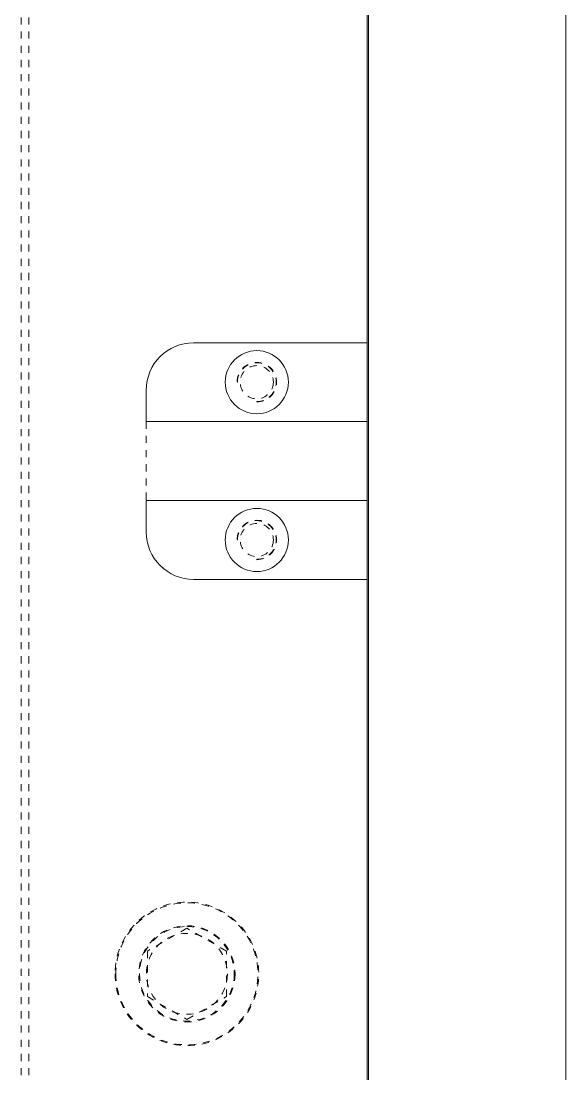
# Model space of a CAD drawing. Header units: millimetres. Extents: x 0 to 1189, y 0 to 841.
# Drawn here: x 660 to 729, y 158.3 to 291.8 of the extents above; entities that cross this region are included whole.
import ezdxf

# ---------------------------------------------------------------- set-up
doc = ezdxf.new("R2010")
doc.units = ezdxf.units.MM
doc.linetypes.add('_..__..__..__.._', pattern=[1.8, 0.9, -0.9])
doc.linetypes.add('________________', pattern=[0])

# ---------------------------------------------------------------- blocks, each defined once
blk = doc.blocks.new('D_FRAME_VIEW@1499')
at = {"color": 253, "linetype": '_..__..__..__.._', "lineweight": 9, "true_color": 0xbeb69e}
for p, q in [((660, 358.85), (660, 113.15)), ((661, 113.15), (661, 358.85)), ((687.35, 246), (687.4, 246)), ((689.85, 243.55), (689.85, 243.5)), ((675.85, 241), (675.85, 231)), ((687.35, 226), (687.4, 226)), ((689.85, 223.55), (689.85, 223.5)), ((681, 176.77), (676, 173.89)), ((686, 173.89), (681, 176.77)), ((676, 173.89), (676, 168.11)), ((686, 168.11), (686, 173.89)), ((687, 171), (686.99, 171.41)), ((676, 168.11), (681, 165.23)), ((681, 165.23), (686, 168.11))]:
    blk.add_line(p, q, dxfattribs=at)
at = {"color": 253, "linetype": '________________', "lineweight": 9, "true_color": 0xbeb69e}
for p, q in [((704, 359), (704, 113)), ((729, 359), (729, 113)), ((703.85, 338.85), (703.85, 251)), ((703.85, 251), (681.85, 251)), ((703.85, 251), (681.85, 251)), ((703.85, 241), (703.85, 251)), ((675.85, 245), (675.85, 241)), ((675.85, 245), (675.85, 241)), ((703.85, 241), (675.85, 241)), ((703.85, 241), (675.85, 241)), ((703.85, 241), (703.85, 231)), ((675.85, 231), (703.85, 231)), ((675.85, 231), (675.85, 227)), ((675.85, 231), (703.85, 231)), ((675.85, 231), (675.85, 227)), ((703.85, 221), (703.85, 231)), ((681.85, 221), (703.85, 221)), ((681.85, 221), (703.85, 221)), ((703.85, 221), (703.85, 133.15))]:
    blk.add_line(p, q, dxfattribs=at)
for centre in [(689.85, 246), (689.85, 246), (689.85, 226), (689.85, 226)]:
    blk.add_circle(centre, 4, dxfattribs=at)
at = {"color": 253, "linetype": '_..__..__..__.._', "lineweight": 9, "true_color": 0xbeb69e}
for centre, radius in [((689.85, 246), 2.1), ((689.85, 246), 2.1), ((689.85, 226), 2.1), ((689.85, 226), 2.1), ((681, 171), 6.1), ((681, 171), 5.13)]:
    blk.add_circle(centre, radius, dxfattribs=at)
at = {"color": 253, "linetype": '_..__..__..__.._', "lineweight": 9, "true_color": 0xbeb69e, "extrusion": (0, 0, -1)}
for radius in [9.1, 9]:
    blk.add_circle((-681, 171), radius, dxfattribs=at)
at = {"color": 253, "linetype": '________________', "lineweight": 9, "true_color": 0xbeb69e, "extrusion": (0, 0, -1)}
for centre, start, end in [((-681.85, 245), 0, 90), ((-681.85, 245), 0, 90), ((-681.85, 227), 270, 0), ((-681.85, 227), 270, 0)]:
    blk.add_arc(centre, 6, start, end, dxfattribs=at)
at = {"color": 253, "linetype": '_..__..__..__.._', "lineweight": 9, "true_color": 0xbeb69e}
for centre in [(689.85, 246), (689.85, 226)]:
    blk.add_arc(centre, 2.5, 270, 180, dxfattribs=at)
at = {"color": 253, "linetype": '_..__..__..__.._', "lineweight": 9, "true_color": 0xbeb69e, "extrusion": (0, 0, -1)}
for centre, radius, start, end in [((-689.85, 246), 2.45, 0, 270), ((-689.85, 226), 2.45, 0, 270), ((-681, 171), 6, 180, 90), ((-681, 171), 6, 90, 180)]:
    blk.add_arc(centre, radius, start, end, dxfattribs=at)

msp = doc.modelspace()

# ---------------------------------------------------------------- block references
at = {"color": 7, "linetype": '________________', "lineweight": 20}
msp.add_blockref('D_FRAME_VIEW@1499', (0, 0), dxfattribs=at)

doc.saveas('drawing.dxf')
